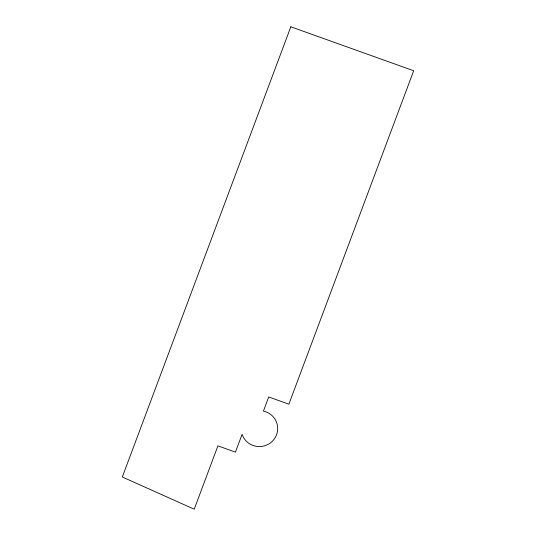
<?xml version="1.0" encoding="UTF-8"?>
<svg xmlns="http://www.w3.org/2000/svg" width="536" height="536" viewBox="0 0 536 536"><rect width="100%" height="100%" fill="white"/><g stroke="black" fill="none" stroke-linecap="round" stroke-linejoin="round"><path stroke-width="0.8" d="M290.82 26.8L122.322 476.993L194.22 509.2L217.924 445.865L235.431 452.129L242.098 434.334A18.258 17.943 -8.9 0 0 272.945 440.632A18.258 17.943 -8.9 0 0 263.424 411.099L268.717 396.968L288.884 404.178L413.678 70.752L290.82 26.8"/></g></svg>
